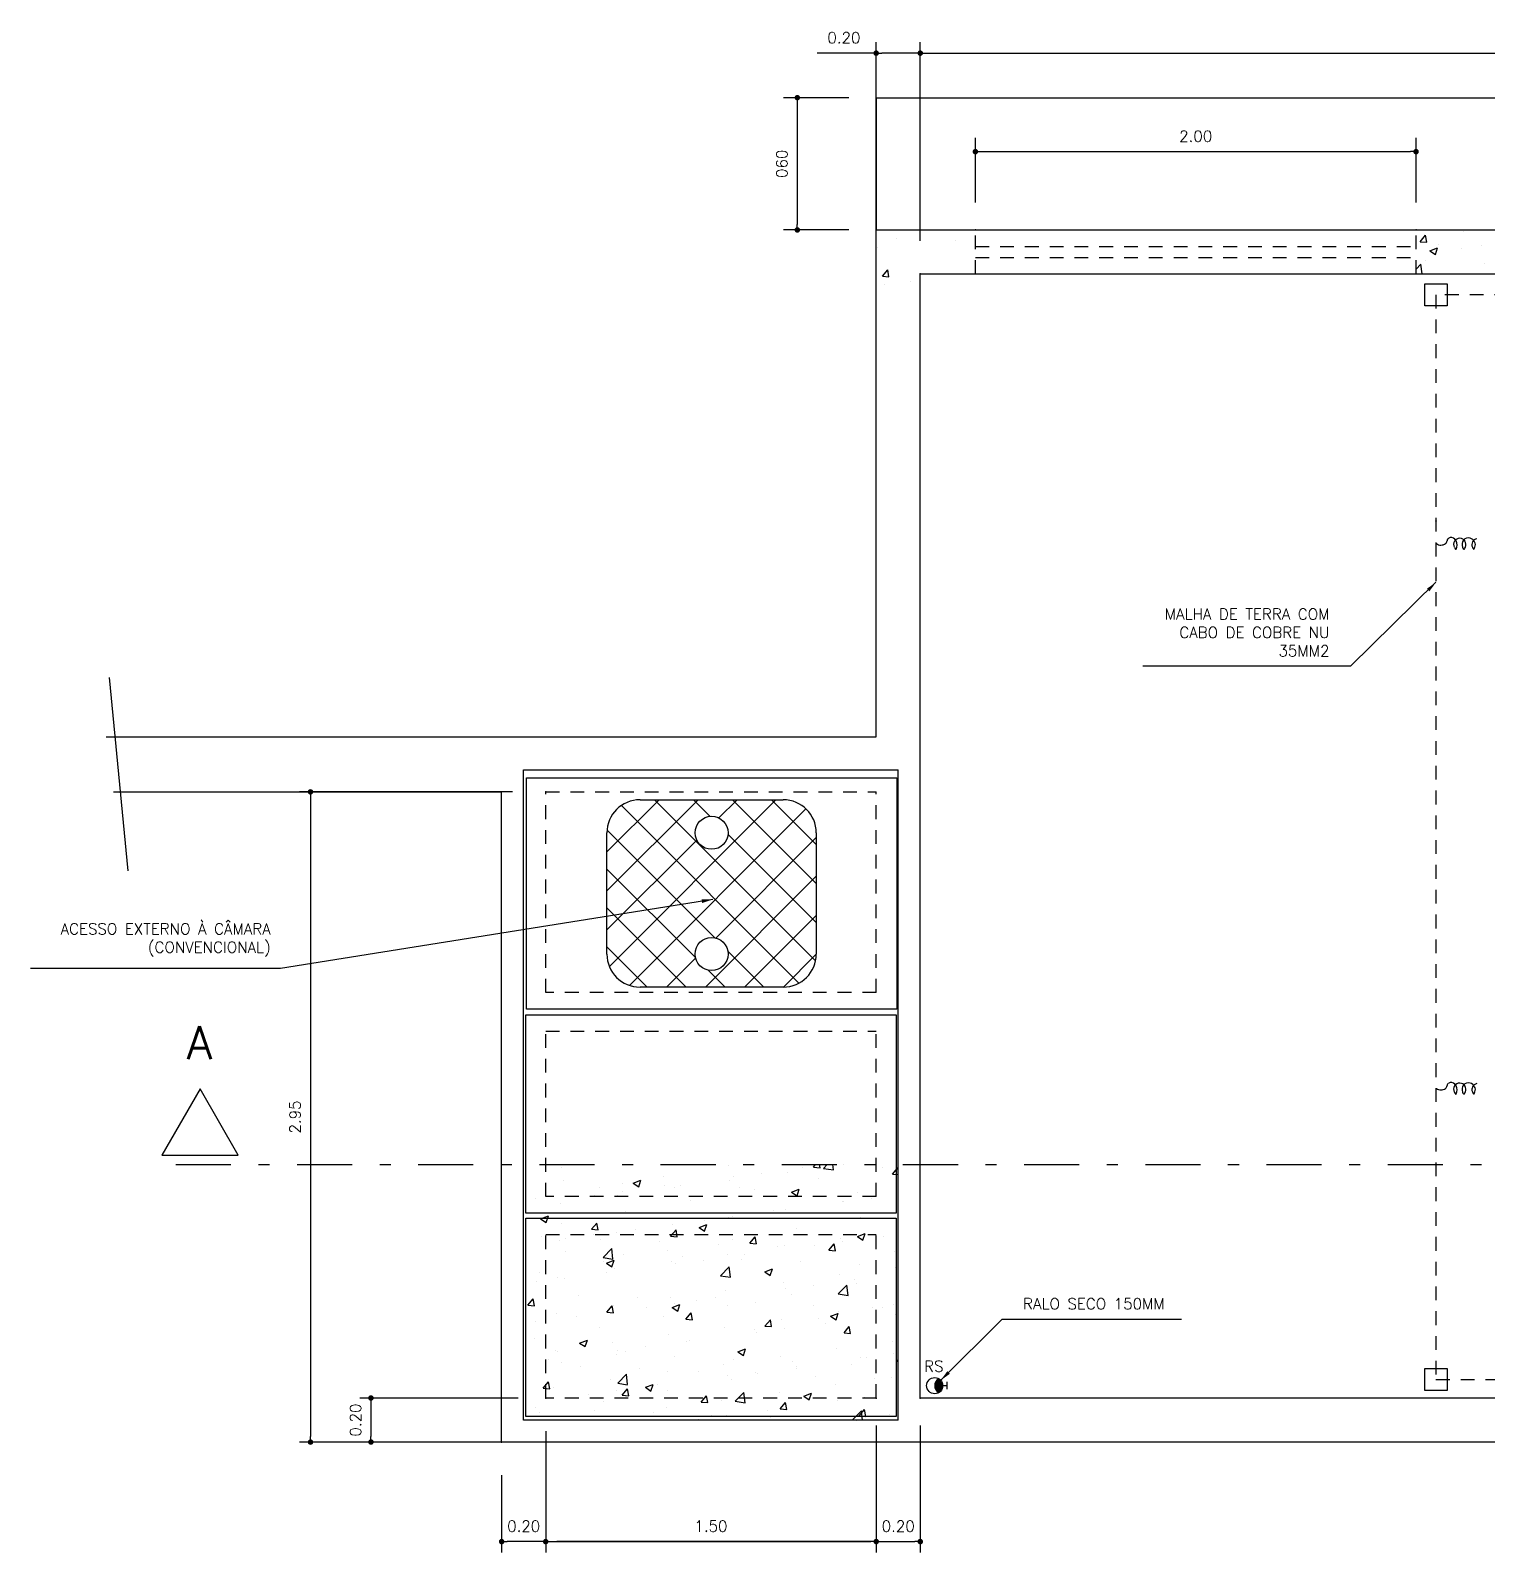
# Model space of a CAD drawing. Extents: x -14.6 to 12.4, y -16 to 11.8.
# Drawn here: x -14.62 to -1.39, y -1.96 to 11.85 of the extents above; entities that cross this region are included whole.
import ezdxf

# ---------------------------------------------------------------- set-up
doc = ezdxf.new("R2010")
doc.units = 0
doc.header["$LTSCALE"] = 0.5
doc.header["$MEASUREMENT"] = 0
doc.linetypes.add('DASHDOTX2', pattern=[2, 1, -0.5, 0, -0.5])
doc.linetypes.add('HIDDEN', pattern=[0.375, 0.25, -0.125])
doc.layers.get('0').update_dxf_attribs({"linetype": 'CONTINUOUS'})
doc.layers.get('DEFPOINTS').update_dxf_attribs({"linetype": 'CONTINUOUS'})
doc.layers.add('DETALHES', color=4, linetype='CONTINUOUS')
doc.styles.add('ROMANS', font='romans')
doc.dimstyles.new('LINEAR', dxfattribs={"dimtxt": 0.1, "dimasz": 0.05, "dimexe": 0.1, "dimexo": 0.3, "dimgap": 0.09, "dimtad": 1, "dimlfac": 0.5, "dimzin": 1, "dimtxsty": 'ROMANS', "dimblk1": 'DOT', "dimblk2": 'DOT', "dimsah": 1, "dimcen": 0.09, "dimclrd": 1, "dimclre": 1, "dimclrt": 3, "dimazin": 3, "dimtfac": 1, "dimtdec": 4, "dimtmove": 0, "dimatfit": 3, "dimtolj": 1, "dimtzin": 1})
doc.dimstyles.new('TEXTO', dxfattribs={"dimtxt": 0.1, "dimasz": 0.1, "dimexe": 0.1, "dimexo": 0.3, "dimgap": 0.09, "dimtad": 1, "dimdec": 4, "dimlfac": 0.5, "dimzin": 5, "dimtxsty": 'ROMANS', "dimcen": 0.09, "dimclrd": 1, "dimclre": 1, "dimclrt": 3, "dimazin": 3, "dimtfac": 1, "dimtdec": 4, "dimtmove": 0, "dimatfit": 3, "dimtolj": 1, "dimtzin": 0})

# ---------------------------------------------------------------- blocks, each defined once
blk = doc.blocks.new('*X1')
at = {"color": 0}
for p, q in [((2.06, 2.38), (3.19, 2.38)), ((2.1, 2.5), (3.15, 2.5)), ((2.17, 2.62), (3.08, 2.62)), ((2.25, 2.75), (3, 2.75)), ((2.36, 2.88), (2.89, 2.88)), ((2.5, 3), (2.75, 3)), ((2, 2), (3.25, 2)), ((2.01, 2.12), (3.24, 2.12)), ((2.01, 1.88), (3.24, 1.88)), ((2.03, 2.25), (3.22, 2.25)), ((2.03, 1.75), (3.22, 1.75)), ((2.06, 1.62), (3.19, 1.62)), ((2.1, 1.5), (3.15, 1.5)), ((2.17, 1.38), (3.08, 1.38)), ((2.25, 1.25), (3, 1.25)), ((2.36, 1.12), (2.89, 1.12)), ((2.5, 1), (2.75, 1))]:
    blk.add_line(p, q, dxfattribs=at)
blk = doc.blocks.new('_DOT')
at = {"color": 0, "linetype": 'BYBLOCK'}
blk.add_line((-0.5, 0), (-1, 0), dxfattribs=at)
at = {"color": 0, "linetype": 'BYBLOCK', "const_width": 0.5}
blk.add_lwpolyline([(-0.25, 0, 1), (0.25, 0, 1)], format="xyb", close=True, dxfattribs=at)
blk = doc.blocks.new('*D11')
at = {"color": 1, "linetype": 'BYBLOCK'}
for p, q in [((-6.044, 10.338), (-6.044, 10.848)), ((-2.044, 10.338), (-2.044, 10.848)), ((-5.994, 10.748), (-2.094, 10.748))]:
    blk.add_line(p, q, dxfattribs=at)
at = {"layer": 'DEFPOINTS', "color": 0, "linetype": 'BYBLOCK'}
for p in [(-2.044, 10.748), (-6.044, 10.038), (-2.044, 10.038)]:
    blk.add_point(p, dxfattribs=at)
at = {"color": 1, "linetype": 'BYBLOCK', "xscale": 0.05, "yscale": 0.05, "zscale": 0.05, "rotation": 180}
blk.add_blockref('_DOT', (-6.044, 10.748), dxfattribs=at)
at = {"color": 1, "linetype": 'BYBLOCK', "xscale": 0.05, "yscale": 0.05, "zscale": 0.05}
blk.add_blockref('_DOT', (-2.044, 10.748), dxfattribs=at)
at = {"color": 3, "linetype": 'BYBLOCK', "insert": (-4.044, 10.888), "char_height": 0.1, "attachment_point": 5, "style": 'ROMANS'}
blk.add_mtext('\\A1;2.00', dxfattribs=at)
blk = doc.blocks.new('*D12')
at = {"color": 1, "linetype": 'BYBLOCK'}
for p, q in [((-7.244, 11.238), (-7.76, 11.238)), ((-7.66, 11.188), (-7.66, 10.088)), ((-7.244, 10.038), (-7.76, 10.038))]:
    blk.add_line(p, q, dxfattribs=at)
at = {"layer": 'DEFPOINTS', "color": 0, "linetype": 'BYBLOCK'}
for p in [(-6.944, 11.238), (-7.66, 10.038), (-6.944, 10.038)]:
    blk.add_point(p, dxfattribs=at)
at = {"color": 1, "linetype": 'BYBLOCK', "xscale": 0.05, "yscale": 0.05, "zscale": 0.05}
for p, rotation in [((-7.66, 11.238), 90), ((-7.66, 10.038), 270)]:
    blk.add_blockref('_DOT', p, dxfattribs=dict(at, rotation=rotation))
at = {"color": 3, "linetype": 'BYBLOCK', "insert": (-7.8, 10.638), "char_height": 0.1, "attachment_point": 5, "rotation": 90, "style": 'ROMANS'}
blk.add_mtext('\\A1;060', dxfattribs=at)
blk = doc.blocks.new('*D15')
at = {"color": 1, "linetype": 'BYBLOCK'}
for p, q in [((-6.544, 9.938), (-6.544, 11.742)), ((8.656, 9.938), (8.656, 11.742)), ((-6.494, 11.642), (8.606, 11.642))]:
    blk.add_line(p, q, dxfattribs=at)
at = {"layer": 'DEFPOINTS', "color": 0, "linetype": 'BYBLOCK'}
for p in [(8.656, 11.642), (-6.544, 9.638), (8.656, 9.638)]:
    blk.add_point(p, dxfattribs=at)
at = {"color": 1, "linetype": 'BYBLOCK', "xscale": 0.05, "yscale": 0.05, "zscale": 0.05, "rotation": 180}
blk.add_blockref('_DOT', (-6.544, 11.642), dxfattribs=at)
at = {"color": 1, "linetype": 'BYBLOCK', "xscale": 0.05, "yscale": 0.05, "zscale": 0.05}
blk.add_blockref('_DOT', (8.656, 11.642), dxfattribs=at)
at = {"color": 3, "linetype": 'BYBLOCK', "insert": (1.056, 11.782), "char_height": 0.1, "attachment_point": 5, "style": 'ROMANS'}
blk.add_mtext('\\A1;7.60', dxfattribs=at)
blk = doc.blocks.new('*D16')
at = {"color": 1, "linetype": 'BYBLOCK'}
for p, q in [((-6.944, 9.938), (-6.944, 11.742)), ((-6.544, 9.938), (-6.544, 11.742)), ((-6.944, 11.642), (-7.479, 11.642)), ((-6.594, 11.642), (-6.894, 11.642))]:
    blk.add_line(p, q, dxfattribs=at)
at = {"layer": 'DEFPOINTS', "color": 0, "linetype": 'BYBLOCK'}
for p in [(-6.944, 11.642), (-6.944, 9.638), (-6.544, 9.638)]:
    blk.add_point(p, dxfattribs=at)
at = {"color": 1, "linetype": 'BYBLOCK', "xscale": 0.05, "yscale": 0.05, "zscale": 0.05, "rotation": 180}
blk.add_blockref('_DOT', (-6.944, 11.642), dxfattribs=at)
at = {"color": 1, "linetype": 'BYBLOCK', "xscale": 0.05, "yscale": 0.05, "zscale": 0.05}
blk.add_blockref('_DOT', (-6.544, 11.642), dxfattribs=at)
at = {"color": 3, "linetype": 'BYBLOCK', "insert": (-7.237, 11.782), "char_height": 0.1, "attachment_point": 5, "style": 'ROMANS'}
blk.add_mtext('\\A1;0.20', dxfattribs=at)
blk = doc.blocks.new('*D20')
at = {"color": 1, "linetype": 'BYBLOCK'}
for p, q in [((-9.944, -0.862), (-9.944, -1.965)), ((-10.344, -1.262), (-10.344, -1.965)), ((-9.994, -1.865), (-10.294, -1.865))]:
    blk.add_line(p, q, dxfattribs=at)
at = {"layer": 'DEFPOINTS', "color": 0, "linetype": 'BYBLOCK'}
for p in [(-9.944, -0.562), (-10.344, -0.962), (-10.344, -1.865)]:
    blk.add_point(p, dxfattribs=at)
at = {"color": 1, "linetype": 'BYBLOCK', "xscale": 0.05, "yscale": 0.05, "zscale": 0.05, "rotation": 180}
blk.add_blockref('_DOT', (-10.344, -1.865), dxfattribs=at)
at = {"color": 1, "linetype": 'BYBLOCK', "xscale": 0.05, "yscale": 0.05, "zscale": 0.05}
blk.add_blockref('_DOT', (-9.944, -1.865), dxfattribs=at)
at = {"color": 3, "linetype": 'BYBLOCK', "insert": (-10.144, -1.725), "char_height": 0.1, "attachment_point": 5, "style": 'ROMANS'}
blk.add_mtext('\\A1;0.20', dxfattribs=at)
blk = doc.blocks.new('*D21')
at = {"color": 1, "linetype": 'BYBLOCK'}
for p, q in [((-9.944, -0.862), (-9.944, -1.965)), ((-6.944, -0.862), (-6.944, -1.965)), ((-9.894, -1.865), (-6.994, -1.865))]:
    blk.add_line(p, q, dxfattribs=at)
at = {"layer": 'DEFPOINTS', "color": 0, "linetype": 'BYBLOCK'}
for p in [(-9.944, -0.562), (-6.944, -0.562), (-6.944, -1.865)]:
    blk.add_point(p, dxfattribs=at)
at = {"color": 1, "linetype": 'BYBLOCK', "xscale": 0.05, "yscale": 0.05, "zscale": 0.05, "rotation": 180}
blk.add_blockref('_DOT', (-9.944, -1.865), dxfattribs=at)
at = {"color": 1, "linetype": 'BYBLOCK', "xscale": 0.05, "yscale": 0.05, "zscale": 0.05}
blk.add_blockref('_DOT', (-6.944, -1.865), dxfattribs=at)
at = {"color": 3, "linetype": 'BYBLOCK', "insert": (-8.444, -1.725), "char_height": 0.1, "attachment_point": 5, "style": 'ROMANS'}
blk.add_mtext('\\A1;1.50', dxfattribs=at)
blk = doc.blocks.new('*D22')
at = {"color": 1, "linetype": 'BYBLOCK'}
for p, q in [((-6.944, -0.862), (-6.944, -1.965)), ((-6.544, -0.862), (-6.544, -1.965)), ((-6.894, -1.865), (-6.594, -1.865))]:
    blk.add_line(p, q, dxfattribs=at)
at = {"layer": 'DEFPOINTS', "color": 0, "linetype": 'BYBLOCK'}
for p in [(-6.944, -0.562), (-6.544, -0.562), (-6.544, -1.865)]:
    blk.add_point(p, dxfattribs=at)
at = {"color": 1, "linetype": 'BYBLOCK', "xscale": 0.05, "yscale": 0.05, "zscale": 0.05, "rotation": 180}
blk.add_blockref('_DOT', (-6.944, -1.865), dxfattribs=at)
at = {"color": 1, "linetype": 'BYBLOCK', "xscale": 0.05, "yscale": 0.05, "zscale": 0.05}
blk.add_blockref('_DOT', (-6.544, -1.865), dxfattribs=at)
at = {"color": 3, "linetype": 'BYBLOCK', "insert": (-6.744, -1.725), "char_height": 0.1, "attachment_point": 5, "style": 'ROMANS'}
blk.add_mtext('\\A1;0.20', dxfattribs=at)
blk = doc.blocks.new('*D23')
at = {"color": 1, "linetype": 'BYBLOCK'}
for p, q in [((-10.244, -0.562), (-11.63, -0.562)), ((-11.53, -0.612), (-11.53, -0.912)), ((-10.644, -0.962), (-11.63, -0.962))]:
    blk.add_line(p, q, dxfattribs=at)
at = {"layer": 'DEFPOINTS', "color": 0, "linetype": 'BYBLOCK'}
for p in [(-9.944, -0.562), (-11.53, -0.962), (-10.344, -0.962)]:
    blk.add_point(p, dxfattribs=at)
at = {"color": 1, "linetype": 'BYBLOCK', "xscale": 0.05, "yscale": 0.05, "zscale": 0.05}
for p, rotation in [((-11.53, -0.562), 90), ((-11.53, -0.962), 270)]:
    blk.add_blockref('_DOT', p, dxfattribs=dict(at, rotation=rotation))
at = {"color": 3, "linetype": 'BYBLOCK', "insert": (-11.67, -0.762), "char_height": 0.1, "attachment_point": 5, "rotation": 90, "style": 'ROMANS'}
blk.add_mtext('\\A1;0.20', dxfattribs=at)
blk = doc.blocks.new('*D24')
at = {"color": 1, "linetype": 'BYBLOCK'}
for p, q in [((-10.244, 4.938), (-12.179, 4.938)), ((-12.079, 4.888), (-12.079, -0.912)), ((-10.244, -0.962), (-12.179, -0.962))]:
    blk.add_line(p, q, dxfattribs=at)
at = {"layer": 'DEFPOINTS', "color": 0, "linetype": 'BYBLOCK'}
for p in [(-9.944, 4.938), (-12.079, -0.962), (-9.944, -0.962)]:
    blk.add_point(p, dxfattribs=at)
at = {"color": 1, "linetype": 'BYBLOCK', "xscale": 0.05, "yscale": 0.05, "zscale": 0.05}
for p, rotation in [((-12.079, 4.938), 90), ((-12.079, -0.962), 270)]:
    blk.add_blockref('_DOT', p, dxfattribs=dict(at, rotation=rotation))
at = {"color": 3, "linetype": 'BYBLOCK', "insert": (-12.219, 1.988), "char_height": 0.1, "attachment_point": 5, "rotation": 90, "style": 'ROMANS'}
blk.add_mtext('\\A1;2.95', dxfattribs=at)

msp = doc.modelspace()

# ---------------------------------------------------------------- linework, layer by layer
at = {"color": 1, "linetype": 'BYBLOCK'}
for p, q in [((-6.944, 10.288), (-6.944, 11.742)), ((-6.544, 11.642), (-5.454, 11.642)), ((-6.444, 11.642), (8.556, 11.642)), ((-7.194, 11.238), (-7.785, 11.238)), ((-6.044, 10.288), (-6.044, 10.873)), ((-2.044, 10.288), (-2.044, 10.873)), ((-7.194, 10.038), (-7.785, 10.038)), ((-10.194, -0.562), (-11.63, -0.562)), ((-6.944, -0.812), (-6.944, -1.965)), ((-6.544, -0.812), (-6.544, -1.965)), ((-10.594, -0.962), (-11.63, -0.962)), ((-7.044, -1.865), (-9.844, -1.865)), ((-6.944, -1.865), (-8.034, -1.865))]:
    msp.add_line(p, q, dxfattribs=at)
at = {"color": 3}
for p, q in [((-6.944, 11.238), (9.656, 11.238)), ((-6.944, 11.238), (-6.944, 10.038)), ((-10.118, 2.967), (-10.118, 5.067)), ((-10.118, 5.067), (-6.758, 5.067)), ((-6.758, 5.067), (-6.758, 2.967)), ((-9.088, 4.867), (-7.788, 4.867)), ((-9.388, 3.467), (-9.388, 4.567)), ((-7.488, 4.567), (-7.488, 3.467)), ((-7.788, 3.167), (-9.088, 3.167)), ((-10.123, 1.116), (-10.123, 2.916)), ((-10.123, 2.916), (-6.763, 2.916)), ((-6.758, 2.967), (-10.118, 2.967)), ((-6.763, 2.916), (-6.763, 1.116)), ((-6.763, 1.116), (-10.123, 1.116)), ((-10.123, -0.729), (-10.123, 1.071)), ((-10.123, 1.071), (-6.763, 1.071)), ((-6.763, 1.071), (-6.763, -0.729)), ((-6.763, -0.729), (-10.123, -0.729))]:
    msp.add_line(p, q, dxfattribs=at)
at = {"color": 4}
for p, q in [((-6.944, 10.038), (9.056, 10.038)), ((-6.944, 5.438), (-6.944, 10.038)), ((-6.544, 9.638), (8.656, 9.638)), ((-6.544, -0.562), (-6.544, 9.638)), ((-1.963, 9.35), (-1.963, 9.55)), ((-1.963, 9.55), (-1.763, 9.55)), ((-1.763, 9.55), (-1.763, 9.35)), ((-1.763, 9.35), (-1.963, 9.35)), ((-13.934, 5.438), (-6.944, 5.438)), ((-10.144, -0.762), (-10.144, 5.138)), ((-10.144, 5.138), (-6.744, 5.138)), ((-6.744, -0.762), (-6.744, 5.138)), ((-13.867, 4.938), (-10.344, 4.938)), ((-10.344, -0.962), (-10.344, 4.938)), ((-1.963, -0.495), (-1.963, -0.295)), ((-1.963, -0.295), (-1.763, -0.295)), ((-1.763, -0.295), (-1.763, -0.495)), ((-1.763, -0.495), (-1.963, -0.495)), ((8.656, -0.562), (-6.544, -0.562)), ((-6.744, -0.762), (-10.144, -0.762)), ((-6.944, -0.962), (-10.344, -0.962)), ((9.056, -0.962), (-6.944, -0.962))]:
    msp.add_line(p, q, dxfattribs=at)
at = {"color": 1}
for p, q in [((-6.759, 9.963), (-6.759, 9.963)), ((-2.006, 9.931), (-1.958, 9.989)), ((-1.946, 9.926), (-1.958, 9.989)), ((-1.617, 10.025), (-1.617, 10.025)), ((-6.936, 9.877), (-6.936, 9.877)), ((-6.225, 9.94), (-6.225, 9.94)), ((-2.006, 9.931), (-1.946, 9.926)), ((-1.918, 9.849), (-1.848, 9.876)), ((-1.918, 9.849), (-1.868, 9.815)), ((-1.868, 9.816), (-1.848, 9.876)), ((-1.841, 9.903), (-1.841, 9.903)), ((-1.631, 9.871), (-1.631, 9.871)), ((-1.454, 9.895), (-1.454, 9.895)), ((-6.888, 9.618), (-6.84, 9.676)), ((-6.828, 9.613), (-6.84, 9.676)), ((-2.044, 9.681), (-2, 9.727)), ((-1.99, 9.638), (-2, 9.727)), ((-1.954, 9.76), (-1.954, 9.76)), ((-1.42, 9.737), (-1.42, 9.737)), ((-6.888, 9.618), (-6.829, 9.613)), ((-6.865, 9.542), (-6.865, 9.542)), ((-6.635, 9.566), (-6.635, 9.566)), ((-2.044, 9.64), (-2.028, 9.638)), ((-13.906, 5.975), (-13.738, 4.222)), ((-9.388, 4.039), (-8.561, 4.867)), ((-9.388, 4.393), (-8.914, 4.867)), ((-9.366, 3.354), (-7.854, 4.867)), ((-7.494, 3.405), (-8.956, 4.867)), ((-8.452, 4.716), (-8.602, 4.867)), ((-8.372, 4.702), (-8.207, 4.867)), ((-7.488, 4.106), (-8.249, 4.867)), ((-7.488, 4.46), (-7.895, 4.867)), ((-7.645, 3.203), (-9.257, 4.814)), ((-9.184, 3.182), (-7.582, 4.785)), ((-8.41, 3.614), (-9.387, 4.591)), ((-9.388, 3.686), (-8.573, 4.501)), ((-8.401, 3.612), (-7.488, 4.525)), ((-7.488, 3.752), (-8.289, 4.553)), ((-8.585, 3.435), (-9.388, 4.238)), ((-8.493, 3.167), (-7.488, 4.172)), ((-8.67, 3.167), (-9.388, 3.885)), ((-8.14, 3.167), (-7.488, 3.818)), ((-9.024, 3.167), (-9.388, 3.531)), ((-7.963, 3.167), (-8.291, 3.494)), ((-7.786, 3.167), (-7.488, 3.465)), ((-8.847, 3.167), (-8.583, 3.43)), ((-8.316, 3.167), (-8.47, 3.32)), ((-9.798, 1.532), (-9.798, 1.532)), ((-8.289, 1.546), (-8.289, 1.546)), ((-7.61, 1.529), (-7.61, 1.529)), ((-7.514, 1.532), (-7.494, 1.556)), ((-7.514, 1.532), (-7.454, 1.527)), ((-7.454, 1.527), (-7.459, 1.556)), ((-7.421, 1.522), (-7.388, 1.556)), ((-7.421, 1.522), (-7.332, 1.508)), ((-7.332, 1.508), (-7.337, 1.556)), ((-7.24, 1.554), (-7.24, 1.554)), ((-6.883, 1.526), (-6.883, 1.526)), ((-6.797, 1.47), (-6.748, 1.527)), ((-6.744, 1.507), (-6.748, 1.527)), ((-9.784, 1.412), (-9.784, 1.412)), ((-9.25, 1.389), (-9.25, 1.389)), ((-9.149, 1.387), (-9.079, 1.414)), ((-9.149, 1.387), (-9.1, 1.354)), ((-9.099, 1.354), (-9.079, 1.414)), ((-8.872, 1.446), (-8.872, 1.446)), ((-8.273, 1.409), (-8.273, 1.409)), ((-8.239, 1.446), (-8.239, 1.446)), ((-7.988, 1.479), (-7.988, 1.479)), ((-7.753, 1.484), (-7.753, 1.484)), ((-7.466, 1.426), (-7.466, 1.426)), ((-6.797, 1.47), (-6.744, 1.465)), ((-10.039, 1.245), (-10.039, 1.245)), ((-9.499, 1.28), (-9.499, 1.28)), ((-9.455, 1.346), (-9.455, 1.346)), ((-9.291, 1.275), (-9.291, 1.275)), ((-9.249, 1.313), (-9.249, 1.313)), ((-8.87, 1.363), (-8.87, 1.363)), ((-8.778, 1.345), (-8.778, 1.345)), ((-8.716, 1.367), (-8.716, 1.367)), ((-8.183, 1.344), (-8.183, 1.344)), ((-8.049, 1.326), (-8.049, 1.326)), ((-7.712, 1.307), (-7.642, 1.334)), ((-7.712, 1.307), (-7.662, 1.274)), ((-7.662, 1.274), (-7.642, 1.334)), ((-7.649, 1.321), (-7.649, 1.321)), ((-7.115, 1.299), (-7.115, 1.299)), ((-6.991, 1.251), (-6.991, 1.251)), ((-6.747, 1.285), (-6.747, 1.285)), ((-10.131, 1.197), (-10.131, 1.197)), ((-9.81, 1.2), (-9.81, 1.2)), ((-9.216, 1.126), (-9.216, 1.126)), ((-8.633, 1.226), (-8.633, 1.226)), ((-7.873, 1.135), (-7.873, 1.135)), ((-7.765, 1.151), (-7.765, 1.151)), ((-7.252, 1.221), (-7.252, 1.221)), ((-7.241, 1.218), (-7.241, 1.218)), ((-9.99, 1.065), (-9.92, 1.092)), ((-9.99, 1.065), (-9.94, 1.031)), ((-9.94, 1.031), (-9.919, 1.092)), ((-9.799, 1.026), (-9.799, 1.026)), ((-9.527, 0.969), (-9.479, 1.026)), ((-9.527, 0.969), (-9.467, 0.963)), ((-9.467, 0.963), (-9.479, 1.026)), ((-9.133, 0.969), (-9.133, 0.969)), ((-8.79, 1.012), (-8.79, 1.012)), ((-8.552, 0.985), (-8.482, 1.012)), ((-8.552, 0.985), (-8.503, 0.951)), ((-8.503, 0.951), (-8.482, 1.012)), ((-8.502, 1.052), (-8.502, 1.052)), ((-8.285, 1.076), (-8.285, 1.076)), ((-8.252, 1.085), (-8.252, 1.085)), ((-7.668, 0.976), (-7.668, 0.976)), ((-7.084, 1.076), (-7.084, 1.076)), ((-9.979, 0.901), (-9.979, 0.901)), ((-9.823, 0.867), (-9.823, 0.867)), ((-9.762, 0.886), (-9.762, 0.886)), ((-9.512, 0.919), (-9.512, 0.919)), ((-9.445, 0.878), (-9.445, 0.878)), ((-9.303, 0.942), (-9.303, 0.942)), ((-8.911, 0.856), (-8.911, 0.856)), ((-8.81, 0.906), (-8.761, 0.963)), ((-8.81, 0.906), (-8.75, 0.901)), ((-8.75, 0.901), (-8.761, 0.963)), ((-8.377, 0.833), (-8.377, 0.833)), ((-8.251, 0.876), (-8.251, 0.876)), ((-8.092, 0.843), (-8.044, 0.901)), ((-8.092, 0.843), (-8.033, 0.838)), ((-8.032, 0.838), (-8.044, 0.901)), ((-7.375, 0.78), (-7.327, 0.838)), ((-7.315, 0.775), (-7.327, 0.838)), ((-7.264, 0.889), (-7.264, 0.889)), ((-7.254, 0.856), (-7.254, 0.856)), ((-7.115, 0.905), (-7.045, 0.932)), ((-7.115, 0.905), (-7.066, 0.871)), ((-7.065, 0.871), (-7.045, 0.932)), ((-6.875, 0.906), (-6.875, 0.906)), ((-6.759, 0.953), (-6.759, 0.953)), ((-9.768, 0.766), (-9.768, 0.766)), ((-9.423, 0.713), (-9.345, 0.794)), ((-9.423, 0.713), (-9.334, 0.699)), ((-9.334, 0.699), (-9.345, 0.794)), ((-9.234, 0.744), (-9.234, 0.744)), ((-8.834, 0.776), (-8.834, 0.776)), ((-8.7, 0.721), (-8.7, 0.721)), ((-8.297, 0.743), (-8.297, 0.743)), ((-8.166, 0.699), (-8.166, 0.699)), ((-8.136, 0.74), (-8.136, 0.74)), ((-7.843, 0.81), (-7.843, 0.81)), ((-7.777, 0.818), (-7.777, 0.818)), ((-7.504, 0.823), (-7.504, 0.823)), ((-7.375, 0.78), (-7.315, 0.775)), ((-7.31, 0.788), (-7.31, 0.788)), ((-6.776, 0.765), (-6.776, 0.765)), ((-10, 0.576), (-10, 0.576)), ((-9.417, 0.676), (-9.417, 0.676)), ((-9.396, 0.574), (-9.396, 0.574)), ((-9.393, 0.662), (-9.323, 0.689)), ((-9.393, 0.662), (-9.343, 0.629)), ((-9.343, 0.629), (-9.323, 0.689)), ((-9.315, 0.609), (-9.315, 0.609)), ((-8.802, 0.679), (-8.802, 0.679)), ((-8.765, 0.657), (-8.765, 0.657)), ((-8.515, 0.69), (-8.515, 0.69)), ((-8.356, 0.547), (-8.278, 0.629)), ((-8.266, 0.534), (-8.278, 0.629)), ((-7.956, 0.582), (-7.885, 0.609)), ((-7.956, 0.582), (-7.906, 0.549)), ((-7.906, 0.549), (-7.885, 0.609)), ((-7.633, 0.676), (-7.633, 0.676)), ((-7.276, 0.556), (-7.276, 0.556)), ((-7.099, 0.654), (-7.099, 0.654)), ((-6.771, 0.62), (-6.771, 0.62)), ((-10.026, 0.491), (-10.026, 0.491)), ((-9.835, 0.534), (-9.835, 0.534)), ((-9.775, 0.524), (-9.775, 0.524)), ((-8.356, 0.547), (-8.267, 0.534)), ((-7.79, 0.485), (-7.79, 0.485)), ((-7.767, 0.429), (-7.767, 0.429)), ((-7.517, 0.462), (-7.517, 0.462)), ((-7.288, 0.382), (-7.21, 0.463)), ((-7.199, 0.368), (-7.21, 0.463)), ((-7.138, 0.512), (-7.138, 0.512)), ((-7.126, 0.48), (-7.126, 0.48)), ((-10.105, 0.279), (-10.057, 0.337)), ((-10.105, 0.279), (-10.046, 0.274)), ((-10.045, 0.274), (-10.057, 0.337)), ((-9.644, 0.37), (-9.644, 0.37)), ((-9.11, 0.347), (-9.11, 0.347)), ((-8.814, 0.346), (-8.814, 0.346)), ((-8.796, 0.26), (-8.726, 0.287)), ((-8.778, 0.296), (-8.778, 0.296)), ((-8.746, 0.226), (-8.726, 0.287)), ((-8.576, 0.325), (-8.576, 0.325)), ((-8.399, 0.346), (-8.399, 0.346)), ((-8.309, 0.41), (-8.309, 0.41)), ((-8.292, 0.279), (-8.292, 0.279)), ((-8.042, 0.302), (-8.042, 0.302)), ((-7.709, 0.38), (-7.709, 0.38)), ((-7.509, 0.28), (-7.509, 0.28)), ((-7.288, 0.382), (-7.199, 0.368)), ((-6.783, 0.287), (-6.783, 0.287)), ((-9.847, 0.201), (-9.847, 0.201)), ((-9.66, 0.18), (-9.66, 0.18)), ((-9.388, 0.216), (-9.34, 0.274)), ((-9.388, 0.216), (-9.328, 0.211)), ((-9.328, 0.211), (-9.34, 0.274)), ((-9.328, 0.276), (-9.328, 0.276)), ((-9.028, 0.263), (-9.028, 0.263)), ((-8.875, 0.179), (-8.875, 0.179)), ((-8.796, 0.26), (-8.746, 0.226)), ((-8.671, 0.154), (-8.623, 0.211)), ((-8.671, 0.154), (-8.611, 0.148)), ((-8.611, 0.148), (-8.623, 0.211)), ((-7.954, 0.091), (-7.905, 0.148)), ((-7.894, 0.086), (-7.905, 0.148)), ((-7.802, 0.152), (-7.802, 0.152)), ((-7.469, 0.16), (-7.469, 0.16)), ((-7.359, 0.18), (-7.289, 0.206)), ((-7.359, 0.18), (-7.309, 0.146)), ((-7.309, 0.146), (-7.288, 0.207)), ((-7.288, 0.223), (-7.288, 0.223)), ((-6.975, 0.257), (-6.975, 0.257)), ((-6.886, 0.26), (-6.886, 0.26)), ((-6.77, 0.2), (-6.77, 0.2)), ((-10.038, 0.13), (-10.038, 0.13)), ((-9.458, 0.079), (-9.458, 0.079)), ((-8.826, 0.013), (-8.826, 0.013)), ((-8.321, 0.077), (-8.321, 0.077)), ((-8.052, 0.06), (-8.052, 0.06)), ((-8.03, 0.034), (-8.03, 0.034)), ((-7.954, 0.091), (-7.894, 0.086)), ((-7.78, 0.067), (-7.78, 0.067)), ((-7.401, 0.117), (-7.401, 0.117)), ((-7.236, 0.028), (-7.188, 0.086)), ((-7.236, 0.028), (-7.177, 0.023)), ((-7.176, 0.023), (-7.188, 0.086)), ((-10.042, -0.021), (-10.042, -0.021)), ((-9.859, -0.132), (-9.859, -0.132)), ((-9.636, -0.063), (-9.566, -0.036)), ((-9.636, -0.063), (-9.586, -0.096)), ((-9.586, -0.096), (-9.566, -0.036)), ((-9.34, -0.057), (-9.34, -0.057)), ((-9.291, -0.132), (-9.291, -0.132)), ((-9.041, -0.099), (-9.041, -0.099)), ((-8.662, -0.049), (-8.662, -0.049)), ((-8.636, -0.04), (-8.636, -0.04)), ((-8.199, -0.143), (-8.129, -0.116)), ((-8.149, -0.176), (-8.129, -0.116)), ((-7.301, -0.11), (-7.301, -0.11)), ((-6.795, -0.046), (-6.795, -0.046)), ((-9.923, -0.215), (-9.923, -0.215)), ((-9.839, -0.141), (-9.839, -0.141)), ((-9.802, -0.24), (-9.802, -0.24)), ((-9.628, -0.276), (-9.628, -0.276)), ((-9.305, -0.164), (-9.305, -0.164)), ((-9.219, -0.14), (-9.219, -0.14)), ((-8.771, -0.186), (-8.771, -0.186)), ((-8.333, -0.256), (-8.333, -0.256)), ((-8.237, -0.209), (-8.237, -0.209)), ((-8.199, -0.143), (-8.149, -0.176)), ((-7.814, -0.181), (-7.814, -0.181)), ((-7.703, -0.231), (-7.703, -0.231)), ((-7.17, -0.254), (-7.17, -0.254)), ((-7.087, -0.19), (-7.087, -0.19)), ((-7.033, -0.194), (-7.033, -0.194)), ((-6.783, -0.161), (-6.783, -0.161)), ((-6.762, -0.223), (-6.744, -0.216)), ((-6.762, -0.223), (-6.744, -0.235)), ((-9.352, -0.39), (-9.352, -0.39)), ((-9.29, -0.427), (-9.212, -0.346)), ((-9.201, -0.44), (-9.212, -0.345)), ((-9.094, -0.298), (-9.094, -0.298)), ((-8.838, -0.32), (-8.838, -0.32)), ((-8.56, -0.321), (-8.56, -0.321)), ((-8.294, -0.36), (-8.294, -0.36)), ((-8.254, -0.39), (-8.254, -0.39)), ((-8.043, -0.327), (-8.043, -0.327)), ((-8.026, -0.343), (-8.026, -0.343)), ((-7.671, -0.29), (-7.671, -0.29)), ((-7.664, -0.277), (-7.664, -0.277)), ((-7.492, -0.366), (-7.492, -0.366)), ((-6.959, -0.388), (-6.959, -0.388)), ((-6.808, -0.379), (-6.808, -0.379)), ((-9.967, -0.473), (-9.918, -0.416)), ((-9.967, -0.473), (-9.907, -0.478)), ((-9.907, -0.478), (-9.918, -0.416)), ((-9.871, -0.465), (-9.871, -0.465)), ((-9.554, -0.526), (-9.554, -0.526)), ((-9.304, -0.493), (-9.304, -0.493)), ((-9.29, -0.427), (-9.201, -0.441)), ((-9.249, -0.536), (-9.201, -0.478)), ((-9.249, -0.536), (-9.19, -0.541)), ((-9.189, -0.541), (-9.201, -0.478)), ((-9.039, -0.465), (-8.969, -0.439)), ((-9.039, -0.465), (-8.989, -0.499)), ((-8.989, -0.499), (-8.969, -0.438)), ((-8.925, -0.443), (-8.925, -0.443)), ((-8.837, -0.49), (-8.837, -0.49)), ((-8.532, -0.599), (-8.484, -0.541)), ((-8.472, -0.604), (-8.484, -0.541)), ((-8.223, -0.592), (-8.145, -0.511)), ((-8.134, -0.606), (-8.145, -0.511)), ((-7.826, -0.513), (-7.826, -0.513)), ((-7.602, -0.546), (-7.532, -0.519)), ((-7.602, -0.546), (-7.552, -0.579)), ((-7.552, -0.579), (-7.532, -0.519)), ((-7.313, -0.443), (-7.313, -0.443)), ((-10.038, -0.649), (-10.038, -0.649)), ((-10.003, -0.69), (-10.003, -0.69)), ((-9.504, -0.672), (-9.504, -0.672)), ((-9.42, -0.59), (-9.42, -0.59)), ((-8.851, -0.652), (-8.851, -0.652)), ((-8.532, -0.599), (-8.472, -0.604)), ((-8.346, -0.588), (-8.346, -0.588)), ((-8.223, -0.592), (-8.134, -0.606)), ((-7.928, -0.672), (-7.928, -0.672)), ((-7.815, -0.661), (-7.767, -0.604)), ((-7.815, -0.661), (-7.755, -0.667)), ((-7.755, -0.666), (-7.767, -0.604)), ((-7.296, -0.588), (-7.296, -0.588)), ((-7.156, -0.758), (-7.078, -0.677)), ((-7.098, -0.724), (-7.049, -0.667)), ((-7.068, -0.762), (-7.078, -0.677)), ((-7.038, -0.729), (-7.049, -0.667)), ((-7.046, -0.555), (-7.046, -0.555)), ((-9.364, -0.723), (-9.364, -0.723)), ((-8.97, -0.695), (-8.97, -0.695)), ((-8.557, -0.754), (-8.557, -0.754)), ((-8.436, -0.717), (-8.436, -0.717)), ((-8.306, -0.721), (-8.306, -0.721)), ((-7.902, -0.74), (-7.902, -0.74)), ((-7.156, -0.758), (-7.127, -0.762)), ((-7.098, -0.724), (-7.038, -0.729)), ((-6.82, -0.712), (-6.82, -0.712))]:
    msp.add_line(p, q, dxfattribs=at)
at = {"color": 2, "linetype": 'HIDDEN'}
for p, q in [((-6.044, 9.638), (-6.044, 10.038)), ((-2.044, 9.638), (-2.044, 10.038)), ((-6.044, 9.888), (-2.044, 9.888)), ((-6.044, 9.788), (-2.044, 9.788)), ((-1.863, 9.45), (-1.863, -0.395)), ((8.468, 9.45), (-1.863, 9.45)), ((-9.944, 4.938), (-6.944, 4.938)), ((-9.944, 3.117), (-9.944, 4.938)), ((-6.944, 3.117), (-6.944, 4.938)), ((-6.944, 3.117), (-9.944, 3.117)), ((-9.944, 2.766), (-6.944, 2.766)), ((-9.944, 1.266), (-9.944, 2.766)), ((-6.944, 1.266), (-6.944, 2.766)), ((-6.944, 1.266), (-9.944, 1.266)), ((-9.944, 0.921), (-6.944, 0.921)), ((-1.863, -0.395), (8.468, -0.395)), ((-6.944, -0.562), (-9.944, -0.562))]:
    msp.add_line(p, q, dxfattribs=at)
at = {"color": 5}
for p, q in [((-13.08, 2.243), (-13.427, 1.643)), ((-12.734, 1.643), (-13.08, 2.243)), ((-13.427, 1.643), (-12.734, 1.643))]:
    msp.add_line(p, q, dxfattribs=at)
at = {"color": 4, "linetype": 'DASHDOTX2'}
msp.add_line((-13.301, 1.556), (12.227, 1.556), dxfattribs=at)
at = {"color": 1, "linetype": 'HIDDEN'}
for p, q in [((-9.944, -0.562), (-9.944, 0.921)), ((-6.944, -0.562), (-6.944, 0.921))]:
    msp.add_line(p, q, dxfattribs=at)
at = {"color": 3}
for centre in [(-8.438, 4.567), (-8.438, 3.467)]:
    msp.add_circle(centre, 0.15, dxfattribs=at)
for centre, radius, start, end in [((-1.863, 7.396), 0.00375, 0, 180), ((-1.863, 7.396), 0.00375, 180, 0), ((-6.34, -0.45), 0.0731, 120, 240)]:
    msp.add_arc(centre, radius, start, end)
at = {"color": 2}
for centre, radius, start, end in [((-1.818, 7.25), 0.0722, 234.8994, 270), ((-1.818, 7.248), 0.0697, 270, 305.7276), ((-1.799, 7.221), 0.0366, 305.7276, 354.2983), ((-1.733, 7.214), 0.0299, 120.1955, 174.2983), ((-1.725, 7.201), 0.0455, 42.4385, 120.1955), ((-1.647, 7.184), 0.0565, 148.2874, 207.3122), ((-1.647, 7.184), 0.0559, 88.941, 148.2874), ((-1.747, 7.18), 0.0759, 344.3283, 42.4385), ((-1.647, 7.184), 0.0563, 32.2662, 88.941), ((-1.566, 7.183), 0.0608, 140.2739, 204.4728), ((-1.57, 7.186), 0.0565, 73.3511, 140.2739), ((-1.649, 7.183), 0.058, 336.5066, 32.2662), ((-1.573, 7.174), 0.0689, 28.5581, 73.3511), ((-1.484, 7.182), 0.0533, 152.8711, 204.5853), ((-1.482, 7.181), 0.0549, 102.0167, 152.8711), ((-1.562, 7.18), 0.0562, 338.6478, 28.5581), ((-1.61, 7.202), 0.0973, 207.3122, 218.7013), ((-1.684, 7.144), 0.00359, 218.7013, 280.9419), ((-1.683, 7.144), 0.00336, 280.9419, 335.5252), ((-1.79, 7.192), 0.12, 335.5252, 344.3283), ((-1.533, 7.198), 0.0978, 204.4728, 215.0302), ((-1.609, 7.145), 0.00437, 215.0302, 266.6464), ((-1.609, 7.145), 0.00474, 266.6464, 323.9319), ((-1.679, 7.196), 0.0909, 323.9319, 336.5066), ((-1.44, 7.202), 0.102, 204.5853, 215.0302), ((-1.52, 7.145), 0.00336, 215.0302, 275.1405), ((-1.52, 7.146), 0.0036, 275.1405, 328.9982), ((-1.607, 7.198), 0.104, 328.9982, 338.6478), ((-1.818, 2.306), 0.0722, 234.8994, 270), ((-1.818, 2.303), 0.0697, 270, 305.7276), ((-1.799, 2.277), 0.0366, 305.7276, 354.2983), ((-1.733, 2.27), 0.0299, 120.1955, 174.2983), ((-1.725, 2.256), 0.0455, 42.4385, 120.1955), ((-1.647, 2.24), 0.0565, 148.2874, 207.3122), ((-1.61, 2.258), 0.0973, 207.3122, 218.7013), ((-1.647, 2.24), 0.0559, 88.941, 148.2874), ((-1.747, 2.236), 0.0759, 344.3283, 42.4385), ((-1.79, 2.248), 0.12, 335.5252, 344.3283), ((-1.647, 2.239), 0.0563, 32.2662, 88.941), ((-1.566, 2.239), 0.0608, 140.2739, 204.4728), ((-1.533, 2.254), 0.0978, 204.4728, 215.0302), ((-1.57, 2.242), 0.0565, 73.3511, 140.2739), ((-1.679, 2.252), 0.0909, 323.9319, 336.5066), ((-1.649, 2.239), 0.058, 336.5066, 32.2662), ((-1.573, 2.23), 0.0689, 28.5581, 73.3511), ((-1.484, 2.238), 0.0533, 152.8711, 204.5853), ((-1.44, 2.258), 0.102, 204.5853, 215.0302), ((-1.482, 2.237), 0.0549, 102.0167, 152.8711), ((-1.607, 2.253), 0.104, 328.9982, 338.6478), ((-1.562, 2.236), 0.0562, 338.6478, 28.5581), ((-1.684, 2.2), 0.00359, 218.7013, 280.9419), ((-1.683, 2.199), 0.00336, 280.9419, 335.5252), ((-1.609, 2.201), 0.00437, 215.0302, 266.6464), ((-1.609, 2.201), 0.00474, 266.6464, 323.9319), ((-1.52, 2.201), 0.00336, 215.0302, 275.1405), ((-1.52, 2.201), 0.0036, 275.1405, 328.9982)]:
    msp.add_arc(centre, radius, start, end, dxfattribs=at)
at = {"color": 3}
for centre, start, end in [((-9.088, 4.567), 90, 180), ((-7.788, 4.567), 0, 90), ((-9.088, 3.467), 180, 270), ((-7.788, 3.467), 270, 0)]:
    msp.add_arc(centre, 0.3, start, end, dxfattribs=at)
at = {"color": 0, "linetype": 'BYBLOCK'}
for p in [(-6.944, 11.238), (-6.044, 10.038), (-9.944, 4.938), (-6.544, -0.562), (-10.344, -0.962), (-10.344, -0.962)]:
    msp.add_point(p, dxfattribs=at)
at = {"color": 1, "linetype": 'BYBLOCK'}
for p in [(-6.944, 10.038), (-6.944, 10.038), (-2.044, 10.038), (-6.544, 9.638), (-6.544, 9.638), (-9.944, -0.562), (-9.944, -0.562), (-9.944, -0.562), (-9.944, -0.562), (-6.944, -0.562), (-6.944, -0.562)]:
    msp.add_point(p, dxfattribs=at)
at = {"layer": 'DETALHES', "color": 4}
for p, q in [((-6.34, -0.45), (-6.303, -0.45)), ((-6.303, -0.416), (-6.303, -0.483))]:
    msp.add_line(p, q, dxfattribs=at)
msp.add_circle((-6.413, -0.45), 0.0731, dxfattribs=at)

# ---------------------------------------------------------------- block references
at = {"color": 3, "xscale": 0.05844155625000001, "yscale": 0.05844155625000001, "zscale": 0.05844155625000001}
msp.add_blockref('*X1', (-6.53, -0.567), dxfattribs=at)

# ---------------------------------------------------------------- texts
at = {"color": 4, "style": 'ROMANS'}
msp.add_text('A', height=0.3, dxfattribs=at).set_placement((-13.202, 2.512))
at = {"color": 3, "style": 'ROMANS'}
msp.add_text('RS', height=0.1, dxfattribs=at).set_placement((-6.509, -0.324))
at = {"layer": 'DETALHES', "color": 3, "char_height": 0.1, "style": 'ROMANS'}
for s, insert, attachment_point in [('\\A1;MALHA DE TERRA COM \\PCABO DE COBRE NU\\P35MM2', (-2.83, 6.385), 6), ('\\A1;ACESSO EXTERNO À CÂMARA\\P(CONVENCIONAL)', (-12.44, 3.595), 6), ('\\A1;RALO SECO 150MM', (-5.611, 0.293), 4)]:
    msp.add_mtext(s, dxfattribs=dict(at, insert=insert, attachment_point=attachment_point))

# ---------------------------------------------------------------- dimensions: what is measured, and where the dimension line sits
at = {"layer": 'DETALHES'}
for base, p1, p2, text, picture, middle in [((-6.944, 11.642), (-6.544, 9.638), (-6.944, 9.638), '0.20', '*D16', (-7.237, 11.782)), ((8.656, 11.642), (-6.544, 9.638), (8.656, 9.638), '7.60', '*D15', (1.056, 11.782)), ((-2.044, 10.748), (-6.044, 10.038), (-2.044, 10.038), '2.00', '*D11', (-4.044, 10.888)), ((-6.944, -1.865), (-9.944, -0.562), (-6.944, -0.562), '1.50', '*D21', (-8.444, -1.725))]:
    dim = msp.add_linear_dim(base=base, p1=p1, p2=p2, text=text, dimstyle='LINEAR', dxfattribs=at)
    dim.commit()
    dim.dimension.update_dxf_attribs({"geometry": picture, "text_midpoint": middle})
for base, p1, p2, text, picture, middle in [((-7.66, 10.038), (-6.944, 11.238), (-6.944, 10.038), '060', '*D12', (-7.8, 10.638)), ((-12.079, -0.962), (-9.944, 4.938), (-9.944, -0.962), '2.95', '*D24', (-12.219, 1.988))]:
    dim = msp.add_linear_dim(base=base, p1=p1, p2=p2, angle=90, text=text, dimstyle='LINEAR', dxfattribs=at)
    dim.commit()
    dim.dimension.update_dxf_attribs({"geometry": picture, "text_midpoint": middle})
dim = msp.add_linear_dim(base=(-11.53, -0.962), p1=(-9.944, -0.562), p2=(-10.344, -0.962), angle=90, text='0.20', dimstyle='LINEAR', dxfattribs=at)
dim.commit()
dim.dimension.update_dxf_attribs({"geometry": '*D23', "text_midpoint": (-11.53, -0.762), "dimtype": 160})
for base, p1, p2, picture, middle in [((-10.344, -1.865), (-9.944, -0.562), (-10.344, -0.962), '*D20', (-10.144, -1.865)), ((-6.544, -1.865), (-6.944, -0.562), (-6.544, -0.562), '*D22', (-6.744, -1.865))]:
    dim = msp.add_linear_dim(base=base, p1=p1, p2=p2, text='0.20', dimstyle='LINEAR', dxfattribs=at)
    dim.commit()
    dim.dimension.update_dxf_attribs({"geometry": picture, "text_midpoint": middle, "dimtype": 160})

# ---------------------------------------------------------------- leaders
at = {"layer": 'DETALHES', "color": 1, "annotation_type": 0, "has_hookline": 1}
for points, hookline_direction, text_width in [([(-1.863, 6.84), (-2.64, 6.078), (-2.74, 6.078)], 1, 1.695), ([(-8.428, 3.962), (-12.35, 3.336)], 1, 2.181), ([(-6.358, -0.401), (-5.801, 0.153), (-5.701, 0.153)], 0, 1.438)]:
    msp.add_leader(points, dimstyle='TEXTO', dxfattribs=dict(at, hookline_direction=hookline_direction, text_width=text_width))

doc.saveas('drawing.dxf')
